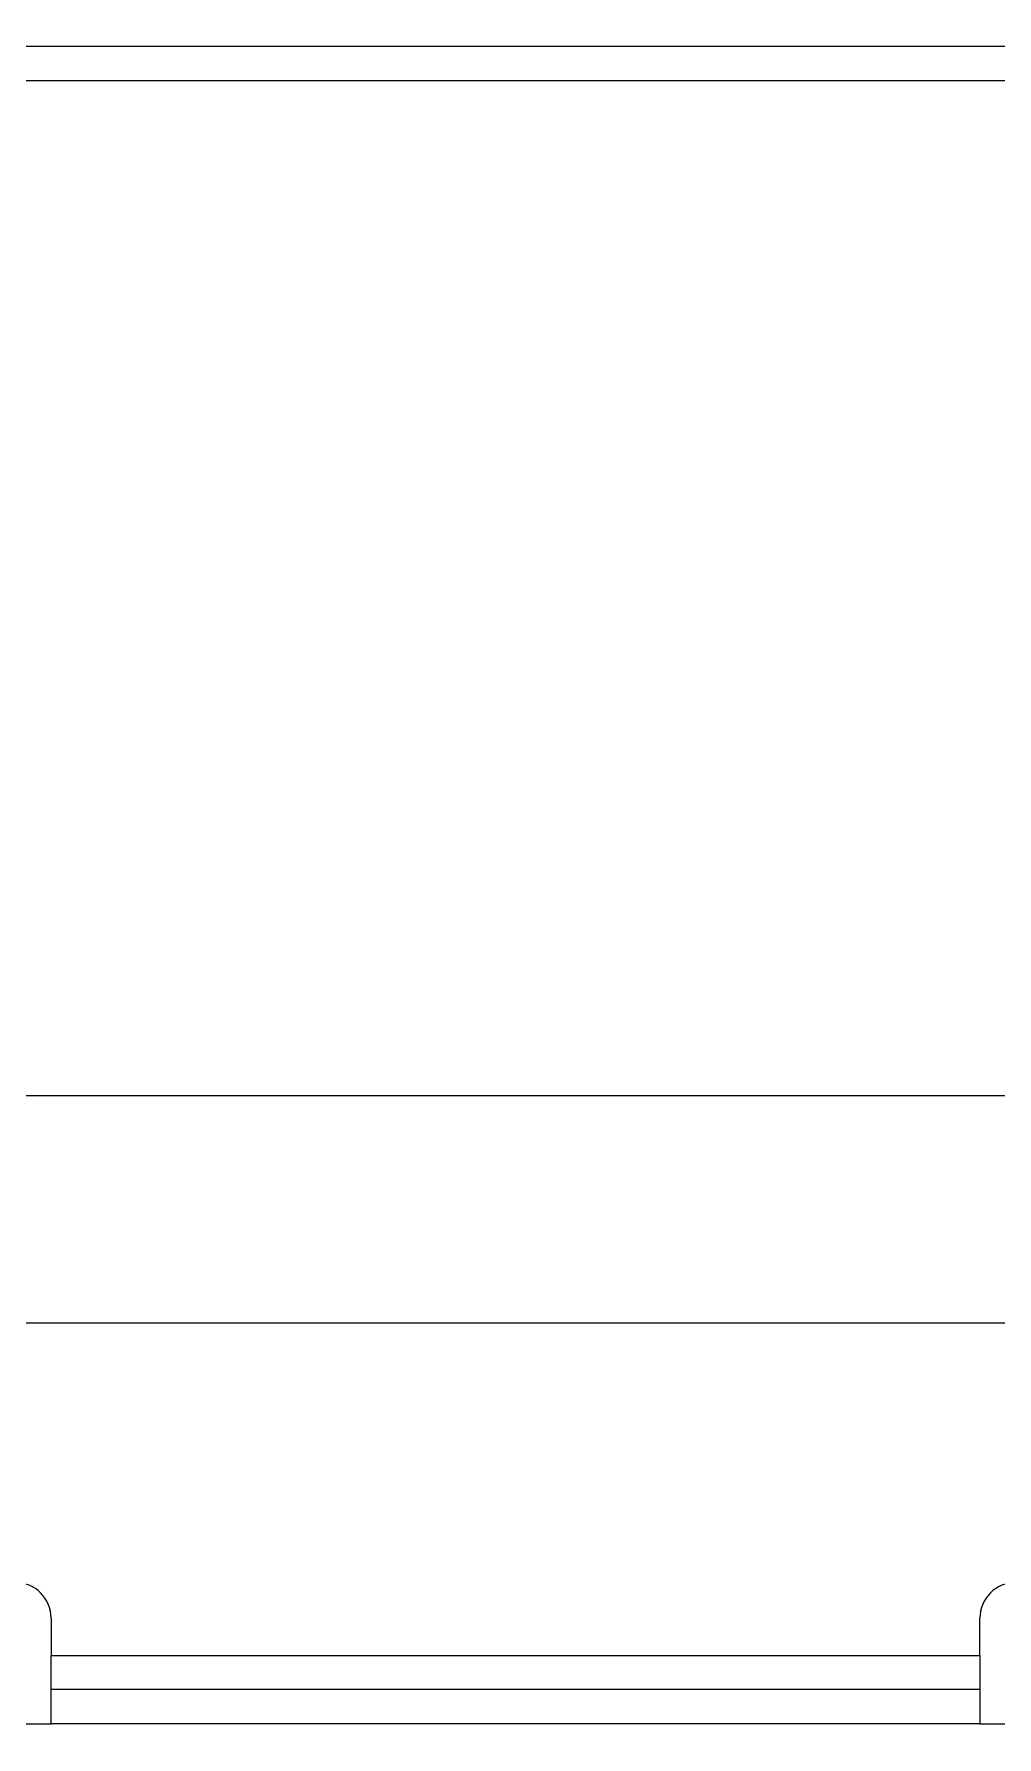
# Model space of a CAD drawing. Header units: metres. Extents: x 0 to 63075, y 0 to 44550.
# Drawn here: x 13972.1 to 14106.9, y 31177.6 to 31416 of the extents above; entities that cross this region are included whole.
import ezdxf

# ---------------------------------------------------------------- set-up
doc = ezdxf.new("R2010")
doc.units = ezdxf.units.M
doc.header["$LTSCALE"] = 75
doc.linetypes.add('HIDDEN2', pattern=[4.7625, 3.175, -1.5875])
for name, color, linetype in [('SDM', 7, 'Continuous'), ('SL1', 8, 'Continuous'), ('SL4', 4, 'Continuous'), ('ST1', 7, 'HIDDEN2')]:
    doc.layers.add(name, color=color, linetype=linetype)

# ---------------------------------------------------------------- blocks, each defined once
blk = doc.blocks.new('A$C52ce5e24')
at = {"layer": 'SL1'}
for radius, start, end in [(1221.5, 124.20985, 67.29436), (1158, 126.37415, 69.37001), (1150, 126.66829, 69.21988)]:
    blk.add_arc((6551.95, 10099.98), radius, start, end, dxfattribs=at)
blk = doc.blocks.new('A$Cb6dca9d5')
at = {"layer": 'SL4'}
for p, q in [((334.76, 4674.48), (51.24, 4674.48)), ((128, 4454.48), (128, 4449.24)), ((258, 4449.24), (258, 4454.48)), ((128, 4449.24), (258, 4449.24)), ((128, 4439.71), (128, 4449.24)), ((258, 4449.24), (258, 4439.71)), ((123.23, 4439.71), (128, 4439.71)), ((258, 4439.71), (128, 4439.71)), ((258, 4439.71), (262.77, 4439.71))]:
    blk.add_line(p, q, dxfattribs=at)
for centre, start, end in [((123, 4454.48), 0, 90), ((263, 4454.48), 90, 180)]:
    blk.add_arc(centre, 5, start, end, dxfattribs=at)
at = {"layer": 'ST1'}
for p, q in [((50.76, 4669.71), (335.24, 4669.71)), ((287.5, 4527.59), (98.5, 4527.59)), ((98.5, 4495.84), (287.5, 4495.84)), ((128, 4449.24), (258, 4449.24)), ((258, 4444.48), (128, 4444.48))]:
    blk.add_line(p, q, dxfattribs=at)

msp = doc.modelspace()

# ---------------------------------------------------------------- block references
at = {"layer": 'SDM'}
for name, p in [('A$C52ce5e24', (8259.51, 21551.5)), ('A$Cb6dca9d5', (13846.47, 26739.77))]:
    msp.add_blockref(name, p, dxfattribs=at)

doc.saveas('drawing.dxf')
